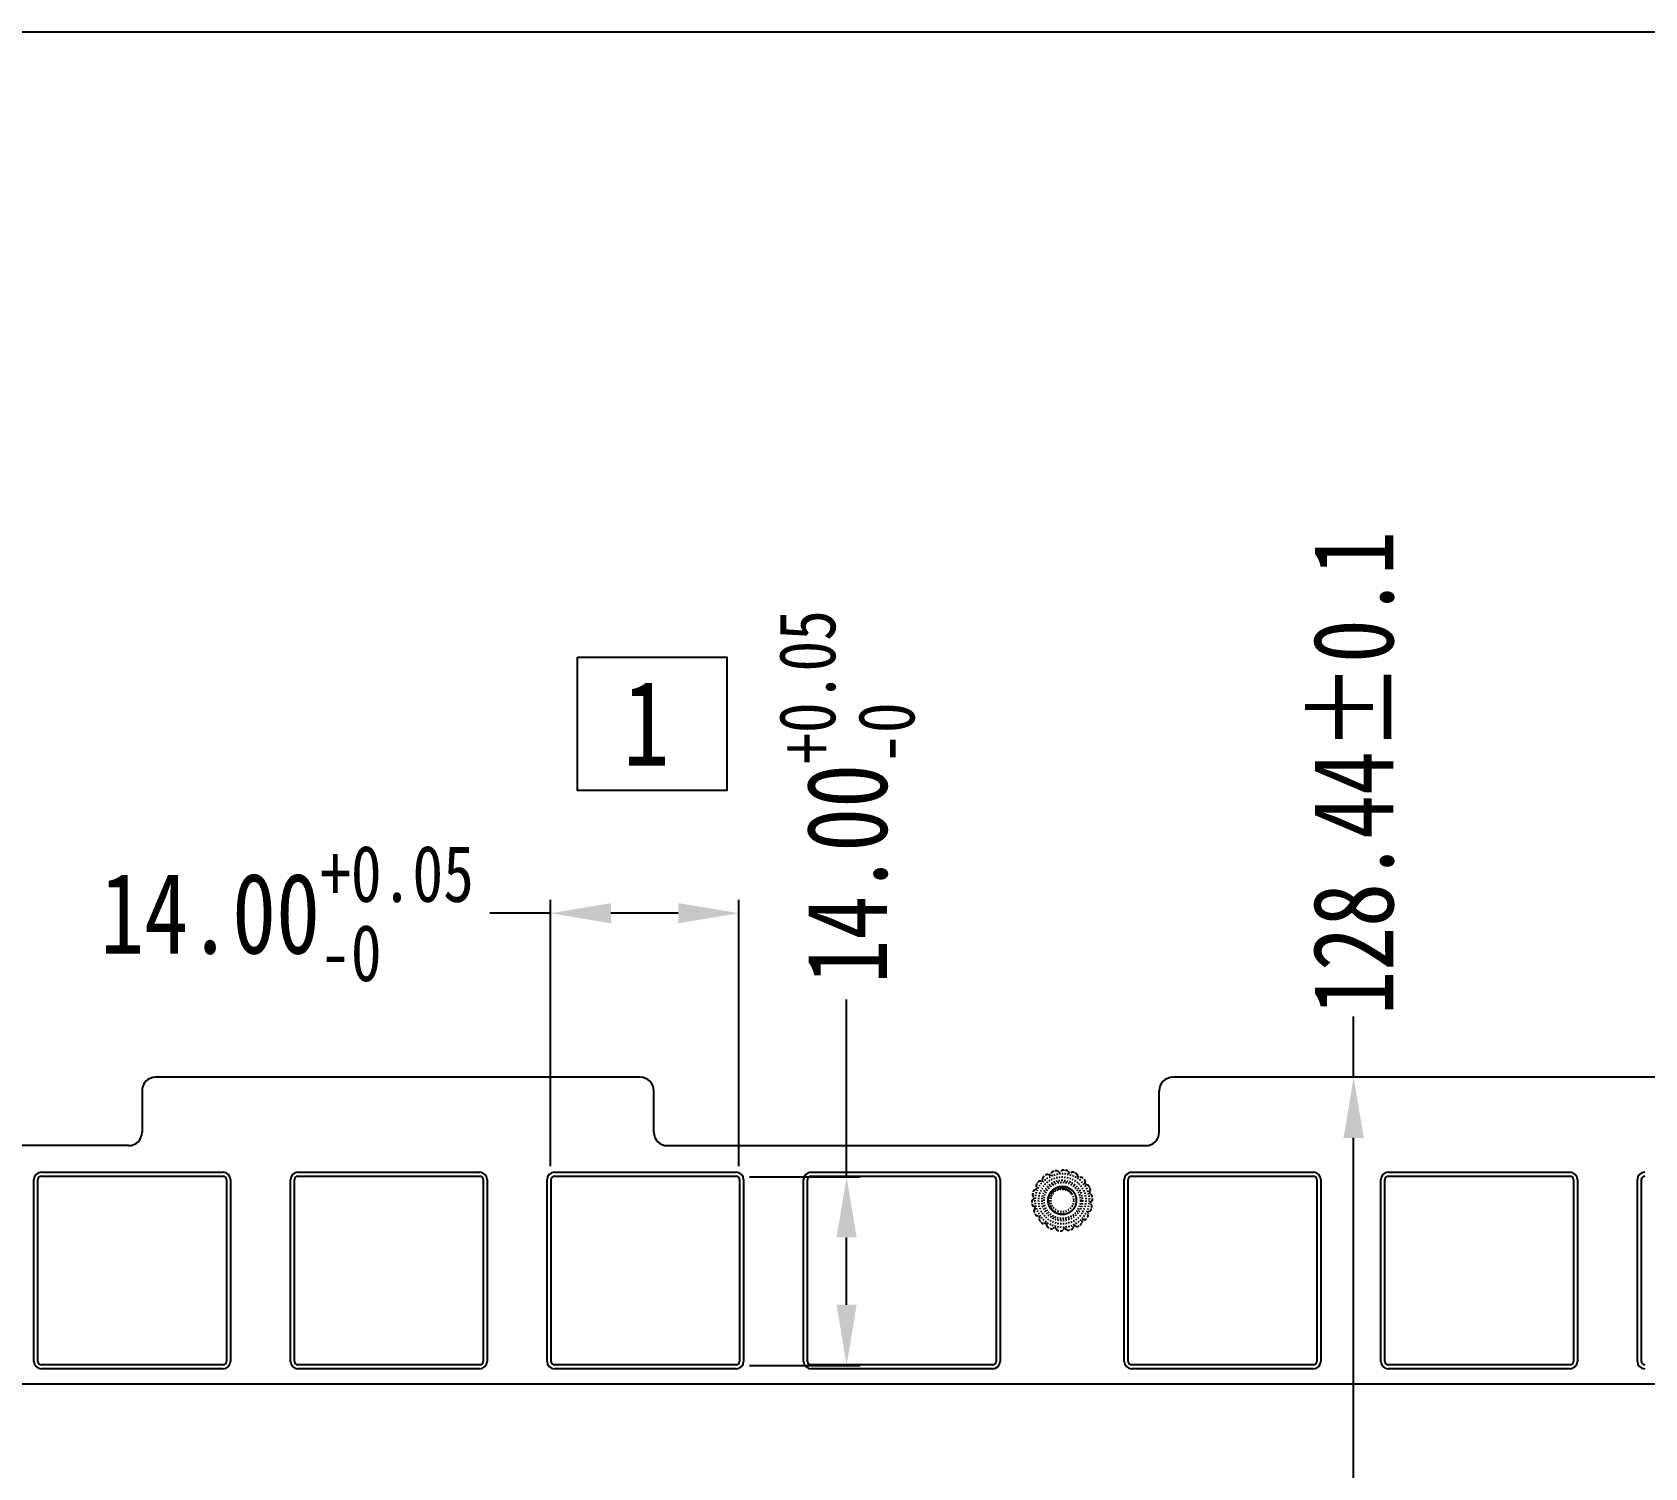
# Model space of a CAD drawing. Header units: inches. Extents: x 87 to 1202, y -45 to 350.
# Drawn here: x 838.8 to 958.5, y 242.8 to 349.4 of the extents above; entities that cross this region are included whole.
import ezdxf

# ---------------------------------------------------------------- set-up
doc = ezdxf.new("R2010")
doc.units = ezdxf.units.IN
doc.header["$LTSCALE"] = 0.909449
doc.header["$MEASUREMENT"] = 0
doc.header["$PDMODE"] = 3
doc.header["$PDSIZE"] = 0.3125
doc.linetypes.add('HIDDEN', pattern=[0.2, 0.1, -0.1])
doc.linetypes.add('PHANTOM', pattern=[0.8, 0.45, -0.05, 0.1, -0.05, 0.1, -0.05])
doc.layers.get('0').update_dxf_attribs({"linetype": 'CONTINUOUS'})
doc.layers.get('Defpoints').update_dxf_attribs({"linetype": 'CONTINUOUS'})
doc.layers.add('DEFAULT_2', color=8, linetype='HIDDEN')
doc.layers.add('DEFAULT_3', color=7, linetype='PHANTOM')
doc.styles.get("Standard").update_dxf_attribs({"font": 'txt', "width": 0.8})
doc.dimstyles.get("Standard").update_dxf_attribs({"dimtxt": 6, "dimasz": 4.5, "dimexe": 1, "dimexo": 1, "dimgap": 0.09, "dimtad": 0, "dimzin": 1, "dimdsep": 46, "dimtxsty": 'STANDARD', "dimcen": 0.09, "dimclrd": 5, "dimclre": 5, "dimclrt": 1, "dimadec": 0, "dimazin": 0, "dimtp": 0.01, "dimtm": 0.01, "dimtfac": 1, "dimtofl": 0, "dimtmove": 0, "dimatfit": 3, "dimfxl": 1, "dimtolj": 1, "dimtzin": 4, "dimarcsym": 0})

# ---------------------------------------------------------------- blocks, each defined once
blk = doc.blocks.new('*D7')
at = {"layer": 'DEFAULT_3', "color": 3, "linetype": 'ByBlock', "lineweight": -2}
for p, q in [((1125.28, 269.85), (1125.28, 247.96)), ((811.15, 248.96), (806.65, 248.96)), ((1120.78, 248.96), (815.65, 248.96))]:
    blk.add_line(p, q, dxfattribs=at)
at = {"layer": 'DEFAULT_3', "color": 3, "linetype": 'ByBlock'}
for points in [[(815.65, 249.71), (815.65, 248.21), (811.15, 248.96)], [(1120.78, 249.71), (1120.78, 248.21), (1125.28, 248.96)]]:
    blk.add_solid(points, dxfattribs=at)
at = {"layer": 'Defpoints', "color": 0, "linetype": 'ByBlock'}
for p in [(1125.28, 270.85), (811.15, 248.96), (1125.28, 248.96)]:
    blk.add_point(p, dxfattribs=at)
at = {"layer": 'DEFAULT_3', "color": 3, "linetype": 'ByBlock', "insert": (789.36, 248.96), "char_height": 6, "attachment_point": 5}
blk.add_mtext('\\A1;314.13%%P0.1', dxfattribs=at)
blk = doc.blocks.new('*D12')
at = {"layer": 'DEFAULT_3', "color": 3, "linetype": 'ByBlock', "lineweight": -2}
for p, q in [((936.93, 271.76), (936.93, 276.26)), ((946.5, 271.76), (935.93, 271.76)), ((936.93, 147.81), (936.93, 267.26)), ((950.5, 143.31), (935.93, 143.31))]:
    blk.add_line(p, q, dxfattribs=at)
at = {"layer": 'DEFAULT_3', "color": 3, "linetype": 'ByBlock'}
for points in [[(936.18, 267.26), (937.68, 267.26), (936.93, 271.76)], [(936.18, 147.81), (937.68, 147.81), (936.93, 143.31)]]:
    blk.add_solid(points, dxfattribs=at)
at = {"layer": 'Defpoints', "color": 0, "linetype": 'ByBlock'}
for p in [(936.93, 271.76), (947.5, 271.76), (951.5, 143.31)]:
    blk.add_point(p, dxfattribs=at)
at = {"layer": 'DEFAULT_3', "color": 3, "linetype": 'ByBlock', "insert": (936.93, 294.35), "char_height": 6, "attachment_point": 5, "rotation": 90}
blk.add_mtext('\\A1;128.44%%P0.1', dxfattribs=at)
blk = doc.blocks.new('*D26')
at = {"layer": 'DEFAULT_3', "color": 3, "linetype": 'ByBlock', "lineweight": -2}
for p, q in [((877.28, 283.94), (872.78, 283.94)), ((877.28, 265.16), (877.28, 284.94)), ((886.78, 283.94), (881.78, 283.94)), ((891.28, 265.16), (891.28, 284.94))]:
    blk.add_line(p, q, dxfattribs=at)
at = {"layer": 'DEFAULT_3', "color": 3, "linetype": 'ByBlock'}
for points in [[(881.78, 284.69), (881.78, 283.19), (877.28, 283.94)], [(886.78, 284.69), (886.78, 283.19), (891.28, 283.94)]]:
    blk.add_solid(points, dxfattribs=at)
at = {"layer": 'Defpoints', "color": 0, "linetype": 'ByBlock'}
for p in [(891.28, 283.94), (877.28, 264.16), (891.28, 264.16)]:
    blk.add_point(p, dxfattribs=at)
at = {"layer": 'DEFAULT_3', "color": 3, "linetype": 'ByBlock', "insert": (857.73, 283.94), "char_height": 6, "attachment_point": 5}
blk.add_mtext('\\A1;14.00{\\H0.7x;\\S+0.05^ -0;}', dxfattribs=at)
blk = doc.blocks.new('*D27')
at = {"layer": 'DEFAULT_3', "color": 3, "linetype": 'ByBlock', "lineweight": -2}
for p, q in [((899.28, 264.36), (899.28, 277.53)), ((892.08, 264.36), (900.28, 264.36)), ((899.28, 254.86), (899.28, 259.86)), ((892.08, 250.36), (900.28, 250.36))]:
    blk.add_line(p, q, dxfattribs=at)
at = {"layer": 'DEFAULT_3', "color": 3, "linetype": 'ByBlock'}
for points in [[(898.53, 259.86), (900.03, 259.86), (899.28, 264.36)], [(898.53, 254.86), (900.03, 254.86), (899.28, 250.36)]]:
    blk.add_solid(points, dxfattribs=at)
at = {"layer": 'Defpoints', "color": 0, "linetype": 'ByBlock'}
for p in [(891.08, 264.36), (899.28, 264.36), (891.08, 250.36)]:
    blk.add_point(p, dxfattribs=at)
at = {"layer": 'DEFAULT_3', "color": 3, "linetype": 'ByBlock', "insert": (899.28, 292.58), "char_height": 6, "attachment_point": 5, "rotation": 90}
blk.add_mtext('\\A1;14.00{\\H0.7x;\\S+0.05^ -0;}', dxfattribs=at)

msp = doc.modelspace()

# ---------------------------------------------------------------- linework, layer by layer
at = {"color": 7, "linetype": 'Continuous'}
for p, q in [((846.959, 270.755), (846.959, 267.68)), ((883.959, 271.755), (847.959, 271.755)), ((884.959, 267.68), (884.959, 270.755)), ((922.496, 267.68), (922.496, 270.755)), ((985.495, 271.755), (923.496, 271.755)), ((845.959, 266.68), (812.145, 266.68)), ((885.959, 266.68), (921.496, 266.68)), ((839.483, 264.711), (852.983, 264.711)), ((858.533, 264.711), (872.033, 264.711)), ((877.583, 264.711), (891.083, 264.711)), ((896.633, 264.711), (910.133, 264.711)), ((920.446, 264.711), (933.946, 264.711)), ((939.496, 264.711), (952.996, 264.711)), ((838.933, 250.661), (838.933, 264.161)), ((839.233, 250.661), (839.233, 264.161)), ((839.483, 264.411), (852.983, 264.411)), ((853.233, 264.161), (853.233, 250.661)), ((853.533, 264.161), (853.533, 250.661)), ((857.983, 250.661), (857.983, 264.161)), ((858.283, 250.661), (858.283, 264.161)), ((858.533, 264.411), (872.033, 264.411)), ((872.283, 264.161), (872.283, 250.661)), ((872.583, 264.161), (872.583, 250.661)), ((877.033, 250.661), (877.033, 264.161)), ((877.333, 250.661), (877.333, 264.161)), ((877.583, 264.411), (891.083, 264.411)), ((891.333, 264.161), (891.333, 250.661)), ((891.633, 264.161), (891.633, 250.661)), ((896.083, 250.661), (896.083, 264.161)), ((896.383, 250.661), (896.383, 264.161)), ((896.633, 264.411), (910.133, 264.411)), ((910.383, 264.161), (910.383, 250.661)), ((910.683, 264.161), (910.683, 250.661)), ((919.896, 250.661), (919.896, 264.161)), ((920.196, 250.661), (920.196, 264.161)), ((920.446, 264.411), (933.946, 264.411)), ((934.196, 264.161), (934.196, 250.661)), ((934.496, 264.161), (934.496, 250.661)), ((938.946, 250.661), (938.946, 264.161)), ((939.246, 250.661), (939.246, 264.161)), ((939.496, 264.411), (952.996, 264.411)), ((953.246, 264.161), (953.246, 250.661)), ((953.546, 264.161), (953.546, 250.661)), ((957.996, 250.661), (957.996, 264.161)), ((958.296, 250.661), (958.296, 264.161)), ((852.983, 250.411), (839.483, 250.411)), ((872.033, 250.411), (858.533, 250.411)), ((891.083, 250.411), (877.583, 250.411)), ((910.133, 250.411), (896.633, 250.411)), ((933.946, 250.411), (920.446, 250.411)), ((952.996, 250.411), (939.496, 250.411)), ((852.983, 250.111), (839.483, 250.111)), ((872.033, 250.111), (858.533, 250.111)), ((891.083, 250.111), (877.583, 250.111)), ((910.133, 250.111), (896.633, 250.111)), ((933.946, 250.111), (920.446, 250.111)), ((952.996, 250.111), (939.496, 250.111))]:
    msp.add_line(p, q, dxfattribs=at)
for points in [[(644.318, -44.893), (1201.904, -44.893), (1201.904, 349.359), (644.318, 349.359)], [(879.3, 302.959), (890.392, 302.959), (890.392, 293.063), (879.3, 293.063)]]:
    msp.add_lwpolyline(points, close=True)
for centre, radius, start, end in [((847.959, 270.755), 1, 90, 180), ((883.959, 270.755), 1, 0, 90), ((923.496, 270.755), 1, 90, 180), ((845.959, 267.68), 1, 270, 0), ((885.959, 267.68), 1, 180, 270), ((921.496, 267.68), 1, 270, 0), ((839.483, 264.161), 0.55, 90, 180), ((852.983, 264.161), 0.55, 0, 90), ((858.533, 264.161), 0.55, 90, 180), ((872.033, 264.161), 0.55, 0, 90), ((877.583, 264.161), 0.55, 90, 180), ((891.083, 264.161), 0.55, 0, 90), ((896.633, 264.161), 0.55, 90, 180), ((910.133, 264.161), 0.55, 0, 90), ((920.446, 264.161), 0.55, 90, 180), ((933.946, 264.161), 0.55, 0, 90), ((939.496, 264.161), 0.55, 90, 180), ((952.996, 264.161), 0.55, 0, 90), ((958.546, 264.161), 0.55, 90, 180), ((839.483, 264.161), 0.25, 90, 180), ((852.983, 264.161), 0.25, 0, 90), ((858.533, 264.161), 0.25, 90, 180), ((872.033, 264.161), 0.25, 0, 90), ((877.583, 264.161), 0.25, 90, 180), ((891.083, 264.161), 0.25, 0, 90), ((896.633, 264.161), 0.25, 90, 180), ((910.133, 264.161), 0.25, 0, 90), ((920.446, 264.161), 0.25, 90, 180), ((933.946, 264.161), 0.25, 0, 90), ((939.496, 264.161), 0.25, 90, 180), ((952.996, 264.161), 0.25, 0, 90), ((958.546, 264.161), 0.25, 90, 180), ((839.483, 250.661), 0.55, 180, 270), ((839.483, 250.661), 0.25, 180, 270), ((852.983, 250.661), 0.55, 270, 360), ((852.983, 250.661), 0.25, 270, 0), ((858.533, 250.661), 0.55, 180, 270), ((858.533, 250.661), 0.25, 180, 270), ((872.033, 250.661), 0.55, 270, 360), ((872.033, 250.661), 0.25, 270, 0), ((877.583, 250.661), 0.55, 180, 270), ((877.583, 250.661), 0.25, 180, 270), ((891.083, 250.661), 0.55, 270, 360), ((891.083, 250.661), 0.25, 270, 0), ((896.633, 250.661), 0.55, 180, 270), ((896.633, 250.661), 0.25, 180, 270), ((910.133, 250.661), 0.55, 270, 360), ((910.133, 250.661), 0.25, 270, 0), ((920.446, 250.661), 0.55, 180, 270), ((920.446, 250.661), 0.25, 180, 270), ((933.946, 250.661), 0.55, 270, 360), ((933.946, 250.661), 0.25, 270, 0), ((939.496, 250.661), 0.55, 180, 270), ((939.496, 250.661), 0.25, 180, 270), ((952.996, 250.661), 0.55, 270, 360), ((952.996, 250.661), 0.25, 270, 0), ((958.546, 250.661), 0.55, 180, 270), ((958.546, 250.661), 0.25, 180, 270)]:
    msp.add_arc(centre, radius, start, end, dxfattribs=at)
at = {"layer": 'DEFAULT_2', "color": 8, "linetype": 'HIDDEN'}
for p, q in [((914.504, 264.682), (914.458, 264.561)), ((915.035, 264.715), (914.929, 264.803)), ((915.259, 264.826), (915.175, 264.728)), ((915.77, 264.675), (915.7, 264.794)), ((916.019, 264.703), (915.905, 264.639)), ((913.34, 263.443), (913.212, 263.395)), ((913.356, 263.692), (913.399, 263.57)), ((913.613, 264.058), (913.742, 264.06)), ((913.841, 264.159), (913.843, 264.288)), ((914.331, 264.502), (914.201, 264.547)), ((915.29, 263.461), (915.29, 263.659)), ((916.447, 264.387), (916.422, 264.522)), ((916.69, 264.327), (916.562, 264.306)), ((916.985, 263.884), (917.007, 264.019)), ((917.192, 263.745), (917.065, 263.769)), ((913.173, 262.726), (913.069, 262.637)), ((913.103, 262.966), (913.186, 262.866)), ((917.318, 263.227), (917.385, 263.347)), ((917.465, 263.026), (917.354, 263.092)), ((917.394, 262.357), (917.476, 262.257)), ((917.406, 262.496), (917.51, 262.586)), ((913.226, 262.131), (913.114, 262.197)), ((913.262, 261.996), (913.194, 261.876)), ((913.514, 261.454), (913.387, 261.478)), ((913.595, 261.339), (913.572, 261.204)), ((916.738, 261.064), (916.736, 260.934)), ((916.967, 261.165), (916.837, 261.163)), ((917.18, 261.653), (917.223, 261.53)), ((917.239, 261.779), (917.368, 261.828)), ((914.017, 260.916), (913.889, 260.895)), ((914.132, 260.836), (914.157, 260.701)), ((914.674, 260.583), (914.561, 260.52)), ((914.809, 260.547), (914.879, 260.429)), ((915.405, 260.495), (915.32, 260.397)), ((915.544, 260.507), (915.65, 260.42)), ((916.122, 260.662), (916.076, 260.541)), ((916.248, 260.721), (916.378, 260.676))]:
    msp.add_line(p, q, dxfattribs=at)
for radius in [2, 1.75, 1.5, 1.35, 0.85]:
    msp.add_circle((915.29, 262.611), radius, dxfattribs=at)
for centre, radius, start, end in [((914.597, 264.647), 0.1, 108.78772, 159.31073), ((915.29, 262.611), 2.25, 101.21228, 108.78772), ((914.872, 264.72), 0.1, 50.68927, 101.21228), ((915.099, 264.793), 0.1, 230.68927, 319.31073), ((915.335, 264.761), 0.1, 88.78772, 139.31073), ((915.29, 262.611), 2.25, 81.21228, 88.78772), ((915.618, 264.736), 0.1, 30.68927, 81.21228), ((915.856, 264.727), 0.1, 210.68927, 299.31073), ((916.068, 264.616), 0.1, 68.78772, 119.31073), ((915.29, 262.611), 2.25, 61.21228, 68.78772), ((913.305, 263.537), 0.1, 290.68927, 19.31073), ((913.451, 263.726), 0.1, 148.78772, 199.31073), ((915.29, 262.611), 2.25, 141.21228, 148.78772), ((913.614, 263.958), 0.1, 90.68927, 141.21228), ((913.741, 264.16), 0.1, 270.68927, 359.31073), ((913.943, 264.287), 0.1, 128.78772, 179.31073), ((915.29, 262.611), 2.25, 121.21228, 128.78772), ((914.176, 264.45), 0.1, 70.68927, 121.21228), ((914.364, 264.596), 0.1, 250.68927, 339.31073), ((916.325, 264.496), 0.1, 10.68927, 61.21228), ((916.546, 264.405), 0.1, 190.68927, 279.31073), ((916.706, 264.229), 0.1, 48.78772, 99.31073), ((915.29, 262.611), 2.25, 41.21228, 48.78772), ((916.907, 264.028), 0.1, 350.68927, 41.21228), ((917.083, 263.867), 0.1, 170.68927, 259.31073), ((917.174, 263.647), 0.1, 28.78772, 79.31073), ((915.29, 262.611), 2.25, 21.21228, 28.78772), ((917.294, 263.389), 0.1, 330.68927, 21.21228), ((913.14, 262.566), 0.1, 130.68927, 181.21228), ((915.29, 262.611), 2.25, 181.21228, 188.78772), ((913.165, 262.283), 0.1, 188.78772, 239.31073), ((913.181, 263.029), 0.1, 168.78772, 219.31073), ((915.29, 262.611), 2.25, 161.21228, 168.78772), ((913.254, 263.304), 0.1, 110.68927, 161.21228), ((913.108, 262.802), 0.1, 310.68927, 39.31073), ((917.405, 263.178), 0.1, 150.68927, 239.31073), ((917.471, 262.421), 0.1, 130.68927, 219.31073), ((917.414, 262.94), 0.1, 8.78772, 59.31073), ((917.399, 262.193), 0.1, 348.78772, 39.31073), ((917.439, 262.657), 0.1, 310.68927, 1.21228), ((915.29, 262.611), 2.25, 1.21228, 8.78772), ((913.285, 261.833), 0.1, 150.68927, 201.21228), ((915.29, 262.611), 2.25, 201.21228, 208.78772), ((913.175, 262.045), 0.1, 330.68927, 59.31073), ((913.405, 261.576), 0.1, 208.78772, 259.31073), ((913.496, 261.355), 0.1, 350.68927, 79.31073), ((913.672, 261.195), 0.1, 170.68927, 221.21228), ((915.29, 262.611), 2.25, 221.21228, 228.78772), ((916.838, 261.063), 0.1, 90.68927, 179.31073), ((916.966, 261.265), 0.1, 270.68927, 321.21228), ((915.29, 262.611), 2.25, 321.21228, 328.78772), ((917.274, 261.686), 0.1, 110.68927, 199.31073), ((917.128, 261.497), 0.1, 328.78772, 19.31073), ((917.325, 261.919), 0.1, 290.68927, 341.21228), ((915.29, 262.611), 2.25, 341.21228, 348.78772), ((913.873, 260.994), 0.1, 228.78772, 279.31073), ((914.034, 260.818), 0.1, 10.68927, 99.31073), ((914.254, 260.727), 0.1, 190.68927, 241.21228), ((915.29, 262.611), 2.25, 241.21228, 248.78772), ((914.512, 260.607), 0.1, 248.78772, 299.31073), ((914.723, 260.496), 0.1, 30.68927, 119.31073), ((914.961, 260.487), 0.1, 210.68927, 261.21228), ((915.29, 262.611), 2.25, 261.21228, 268.78772), ((915.244, 260.462), 0.1, 268.78772, 319.31073), ((915.481, 260.43), 0.1, 50.68927, 139.31073), ((915.708, 260.502), 0.1, 230.68927, 281.21228), ((915.29, 262.611), 2.25, 281.21228, 288.78772), ((915.982, 260.576), 0.1, 288.78772, 339.31073), ((916.215, 260.627), 0.1, 70.68927, 159.31073), ((916.404, 260.773), 0.1, 250.68927, 301.21228), ((915.29, 262.611), 2.25, 301.21228, 308.78772), ((916.637, 260.936), 0.1, 308.78772, 359.31073)]:
    msp.add_arc(centre, radius, start, end, dxfattribs=at)
for points, knots in [([(915.29, 263.659), (915.386, 263.659), (915.579, 263.632), (915.845, 263.515), (916.07, 263.33), (916.236, 263.09), (916.331, 262.815), (916.346, 262.524), (916.284, 262.239), (916.144, 261.984), (915.942, 261.774), (915.689, 261.629), (915.453, 261.569), (915.261, 261.561), (915.069, 261.58), (914.883, 261.637), (914.715, 261.731), (914.6, 261.819), (914.498, 261.921), (914.41, 262.036), (914.339, 262.163), (914.287, 262.297), (914.253, 262.438), (914.239, 262.582), (914.245, 262.727), (914.271, 262.869), (914.316, 263.006), (914.379, 263.136), (914.46, 263.257), (914.557, 263.364), (914.667, 263.458), (914.789, 263.535), (914.921, 263.595), (915.105, 263.65), (915.3, 263.666), (915.491, 263.643), (915.677, 263.593), (915.85, 263.505), (916.001, 263.385), (916.134, 263.245), (916.261, 263.038), (916.341, 262.758), (916.34, 262.466), (916.237, 262.094), (915.919, 261.706), (915.443, 261.544), (915.059, 261.576), (914.785, 261.678), (914.551, 261.851), (914.401, 262.042), (914.316, 262.215), (914.256, 262.398), (914.235, 262.592), (914.253, 262.784), (914.298, 262.971), (914.381, 263.147), (914.497, 263.301), (914.599, 263.403), (914.714, 263.49), (914.84, 263.561), (914.975, 263.614), (915.116, 263.648), (915.26, 263.662), (915.404, 263.656), (915.547, 263.63), (915.684, 263.585), (915.814, 263.522), (915.934, 263.441), (916.042, 263.345), (916.136, 263.235), (916.213, 263.112), (916.273, 262.981), (916.315, 262.842), (916.344, 262.652), (916.331, 262.409), (916.237, 262.133), (916.071, 261.894), (915.846, 261.708), (915.579, 261.591), (915.291, 261.55), (915.002, 261.591), (914.735, 261.707), (914.51, 261.892), (914.343, 262.131), (914.249, 262.407), (914.232, 262.698), (914.275, 262.888), (914.308, 262.977)], [0, 0, 0, 0, 0.0156207, 0.0312417, 0.0468618, 0.0624828, 0.0781031, 0.0937235, 0.1093442, 0.1249647, 0.1405859, 0.1562066, 0.1718275, 0.1796564, 0.187485, 0.2031064, 0.2109353, 0.2187644, 0.2265933, 0.2344223, 0.2422506, 0.2500798, 0.2579085, 0.2657376, 0.273566, 0.2813951, 0.2892239, 0.2970531, 0.304882, 0.3127109, 0.3205401, 0.328369, 0.3361983, 0.3440269, 0.3596489, 0.3674779, 0.3753061, 0.3909275, 0.3987563, 0.4065849, 0.422206, 0.4378259, 0.4534474, 0.4690682, 0.5000189, 0.5309693, 0.5465897, 0.5622108, 0.5778305, 0.5934519, 0.6012804, 0.6091092, 0.6247304, 0.6325586, 0.6403878, 0.6560103, 0.6638391, 0.6716685, 0.6794976, 0.6873268, 0.6951557, 0.7029845, 0.7108136, 0.7186426, 0.7264716, 0.7343, 0.7421292, 0.7499578, 0.7577868, 0.765615, 0.7734441, 0.7812731, 0.7891022, 0.7969311, 0.8125525, 0.8281721, 0.8437932, 0.8594143, 0.8750359, 0.8906567, 0.9062774, 0.9218976, 0.9375176, 0.9531382, 0.968758, 0.9843791, 1, 1, 1, 1]), ([(914.604, 261.82), (914.531, 261.883), (914.403, 262.029), (914.299, 262.249), (914.254, 262.436), (914.234, 262.627), (914.261, 262.869), (914.369, 263.14), (914.548, 263.369), (914.782, 263.543), (915.055, 263.645), (915.345, 263.671), (915.631, 263.615), (915.892, 263.485), (916.106, 263.288), (916.235, 263.081), (916.3, 262.9), (916.33, 262.759), (916.34, 262.614), (916.331, 262.47), (916.302, 262.328), (916.237, 262.147), (916.135, 261.981), (916.004, 261.84), (915.891, 261.75), (915.767, 261.675), (915.634, 261.618), (915.494, 261.58), (915.351, 261.562), (915.206, 261.564), (915.063, 261.585), (914.924, 261.626), (914.749, 261.705), (914.591, 261.821), (914.462, 261.963), (914.354, 262.123), (914.281, 262.303), (914.245, 262.493), (914.237, 262.685), (914.277, 262.925), (914.379, 263.145), (914.495, 263.299), (914.631, 263.436), (914.834, 263.57), (915.112, 263.657), (915.403, 263.667), (915.686, 263.595), (915.939, 263.451), (916.109, 263.277), (916.212, 263.114), (916.293, 262.94), (916.346, 262.702), (916.334, 262.46), (916.285, 262.273), (916.21, 262.096), (916.1, 261.935), (915.961, 261.802), (915.804, 261.69), (915.626, 261.611), (915.437, 261.571), (915.293, 261.561), (915.149, 261.57), (915.007, 261.599), (914.871, 261.647), (914.742, 261.714), (914.625, 261.798), (914.519, 261.897), (914.428, 262.01), (914.329, 262.175), (914.265, 262.359), (914.241, 262.55), (914.242, 262.695), (914.264, 262.838), (914.304, 262.976), (914.364, 263.108), (914.466, 263.271), (914.602, 263.411), (914.761, 263.52), (914.934, 263.605), (915.169, 263.665), (915.461, 263.659), (915.739, 263.572), (915.984, 263.414), (916.175, 263.195), (916.301, 262.932), (916.35, 262.645), (916.324, 262.403), (916.265, 262.219), (916.18, 262.046), (916.033, 261.854), (915.876, 261.738), (915.792, 261.692)], [0, 0, 0, 0, 0.0156096, 0.031221, 0.0390447, 0.0468683, 0.0624787, 0.0780888, 0.0936992, 0.1093098, 0.1249201, 0.1405311, 0.156141, 0.1717516, 0.1873612, 0.2029723, 0.210796, 0.2186198, 0.2264437, 0.2342675, 0.242091, 0.2499147, 0.2655261, 0.2733497, 0.2811733, 0.2889973, 0.2968212, 0.3046448, 0.3124685, 0.3202923, 0.3281163, 0.33594, 0.3437638, 0.3593756, 0.3671993, 0.3750228, 0.390634, 0.3984577, 0.4062812, 0.4218922, 0.437502, 0.4453257, 0.4531497, 0.4687598, 0.4843705, 0.499981, 0.5155915, 0.5312022, 0.5468126, 0.5546364, 0.5624603, 0.57807, 0.5936809, 0.6015045, 0.6093282, 0.6249393, 0.632763, 0.6405865, 0.6561984, 0.6640219, 0.6718457, 0.6796696, 0.6874935, 0.6953171, 0.7031409, 0.7109647, 0.7187886, 0.7266122, 0.7344359, 0.7500473, 0.7578711, 0.7656947, 0.7735183, 0.7813423, 0.7891661, 0.7969897, 0.8126009, 0.8204246, 0.8282482, 0.8438586, 0.8594686, 0.8750795, 0.8906898, 0.9063003, 0.9219107, 0.937521, 0.9531313, 0.9609552, 0.9687788, 0.9843901, 1, 1, 1, 1]), ([(914.308, 262.977), (914.342, 263.067), (914.434, 263.239), (914.637, 263.447), (914.889, 263.594), (915.172, 263.665), (915.463, 263.658), (915.741, 263.571), (915.986, 263.413), (916.177, 263.193), (916.302, 262.93), (916.35, 262.642), (916.324, 262.4), (916.264, 262.217), (916.179, 262.044), (916.06, 261.89), (915.913, 261.765), (915.791, 261.688), (915.66, 261.628), (915.521, 261.586), (915.378, 261.564), (915.233, 261.562), (915.09, 261.58), (914.95, 261.617), (914.817, 261.673), (914.692, 261.747), (914.579, 261.837), (914.48, 261.942), (914.395, 262.06), (914.328, 262.188), (914.279, 262.324), (914.249, 262.465), (914.239, 262.61), (914.252, 262.802), (914.305, 262.989), (914.393, 263.16), (914.505, 263.317), (914.648, 263.449), (914.813, 263.548), (914.991, 263.623), (915.229, 263.67), (915.52, 263.647), (915.793, 263.545), (916.105, 263.318), (916.358, 262.884), (916.344, 262.382), (916.179, 262.033), (915.988, 261.812), (915.744, 261.653), (915.512, 261.58), (915.321, 261.561), (915.128, 261.569), (914.939, 261.616), (914.766, 261.7), (914.606, 261.808), (914.47, 261.947), (914.366, 262.109), (914.306, 262.241), (914.265, 262.379), (914.243, 262.522), (914.24, 262.667), (914.258, 262.811), (914.295, 262.95), (914.351, 263.084), (914.425, 263.208), (914.515, 263.321), (914.62, 263.421), (914.737, 263.505), (914.865, 263.573), (915.001, 263.622), (915.143, 263.652), (915.287, 263.662), (915.432, 263.653), (915.62, 263.614), (915.843, 263.516), (916.069, 263.332), (916.235, 263.092), (916.331, 262.817), (916.347, 262.526), (916.284, 262.242), (916.146, 261.985), (915.944, 261.775), (915.691, 261.63), (915.409, 261.557), (915.118, 261.565), (914.839, 261.651), (914.676, 261.757), (914.604, 261.82)], [0, 0, 0, 0, 0.0156206, 0.0312417, 0.0468618, 0.0624828, 0.0781032, 0.0937235, 0.1093442, 0.1249647, 0.140586, 0.1562066, 0.1718275, 0.1796564, 0.187485, 0.2031065, 0.2109353, 0.2187644, 0.2265933, 0.2344223, 0.2422506, 0.2500798, 0.2579085, 0.2657376, 0.2735661, 0.2813951, 0.289224, 0.2970531, 0.304882, 0.3127109, 0.3205401, 0.3283691, 0.3361983, 0.3440269, 0.359649, 0.367478, 0.3753061, 0.3909275, 0.3987563, 0.4065849, 0.4222061, 0.437826, 0.4534474, 0.4690682, 0.500019, 0.5309693, 0.5465897, 0.5622108, 0.5778305, 0.5934519, 0.6012804, 0.6091092, 0.6247304, 0.6325587, 0.6403878, 0.6560103, 0.6638391, 0.6716686, 0.6794976, 0.6873268, 0.6951557, 0.7029845, 0.7108136, 0.7186426, 0.7264716, 0.7343, 0.7421292, 0.7499578, 0.7577868, 0.765615, 0.7734441, 0.7812731, 0.7891022, 0.7969312, 0.8125525, 0.8281721, 0.8437932, 0.8594143, 0.8750359, 0.8906567, 0.9062774, 0.9218976, 0.9375176, 0.9531382, 0.968758, 0.9843791, 1, 1, 1, 1]), ([(915.792, 261.692), (915.71, 261.651), (915.535, 261.591), (915.259, 261.572), (915.032, 261.619), (914.864, 261.691), (914.706, 261.784), (914.536, 261.942), (914.415, 262.139), (914.354, 262.311), (914.317, 262.491), (914.319, 262.676), (914.36, 262.855), (914.41, 262.983), (914.477, 263.103), (914.561, 263.212), (914.66, 263.308), (914.773, 263.388), (914.895, 263.45), (915.026, 263.494), (915.161, 263.518), (915.299, 263.521), (915.435, 263.504), (915.568, 263.466), (915.693, 263.408), (915.845, 263.306), (915.94, 263.204), (915.991, 263.128)], [0, 0, 0, 0, 0.0624553, 0.1248968, 0.1873396, 0.218634, 0.2499241, 0.3123536, 0.3747813, 0.4060674, 0.4373525, 0.4997669, 0.5310491, 0.5623321, 0.5936153, 0.6248968, 0.6561756, 0.6874524, 0.7187309, 0.7500095, 0.7812895, 0.8125666, 0.8438407, 0.8751133, 0.9063832, 0.9376526, 1, 1, 1, 1]), ([(915.991, 263.128), (915.951, 263.179), (915.86, 263.273), (915.695, 263.379), (915.511, 263.445), (915.381, 263.461), (915.316, 263.461)], [0, 0, 0, 0, 0.2500181, 0.5000116, 0.7499864, 1, 1, 1, 1])]:
    msp.add_open_spline(points, degree=3, knots=knots, dxfattribs=at)
msp.add_open_spline([(915.933, 263.167), (915.953, 263.155), (915.972, 263.142), (915.991, 263.128)], degree=3, dxfattribs=at)

# ---------------------------------------------------------------- texts
at = {"color": 2, "linetype": 'Continuous', "insert": (886.113, 301.205), "char_height": 6.3, "width": 63.00787, "attachment_point": 3, "line_spacing_factor": 0.9}
msp.add_mtext('{\\fSimSun|b0|i0|c134|p2;1}', dxfattribs=at)

# ---------------------------------------------------------------- dimensions: what is measured, and where the dimension line sits
at = {"layer": 'DEFAULT_3', "linetype": 'ByBlock'}
for base, p1, p2, text, picture, middle in [((899.281, 264.361), (891.083, 250.361), (891.083, 264.361), '<>{\\H0.7x;\\S+0.05^ -0;}', '*D27', (899.281, 292.582)), ((936.93, 271.755), (951.495, 143.311), (947.496, 271.755), '<>%%P0.1', '*D12', (936.93, 294.345))]:
    dim = msp.add_linear_dim(base=base, p1=p1, p2=p2, angle=90, text=text, dimstyle='STANDARD', override={"dimclrd": 3, "dimclre": 3, "dimclrt": 3, "dimtfillclr": 256}, dxfattribs=at)
    dim.commit()
    dim.dimension.update_dxf_attribs({"geometry": picture, "text_midpoint": middle, "dimtype": 160})
for base, p1, p2, text, picture, middle in [((891.283, 283.943), (877.283, 264.161), (891.283, 264.161), '<>{\\H0.7x;\\S+0.05^ -0;}', '*D26', (857.733, 283.943)), ((1125.278, 248.965), (811.145, 248.965), (1125.278, 270.846), '<>%%P0.1', '*D7', (789.355, 248.965))]:
    dim = msp.add_linear_dim(base=base, p1=p1, p2=p2, text=text, dimstyle='STANDARD', override={"dimclrd": 3, "dimclre": 3, "dimclrt": 3, "dimtfillclr": 256}, dxfattribs=at)
    dim.commit()
    dim.dimension.update_dxf_attribs({"geometry": picture, "text_midpoint": middle, "dimtype": 160})

doc.saveas('drawing.dxf')
